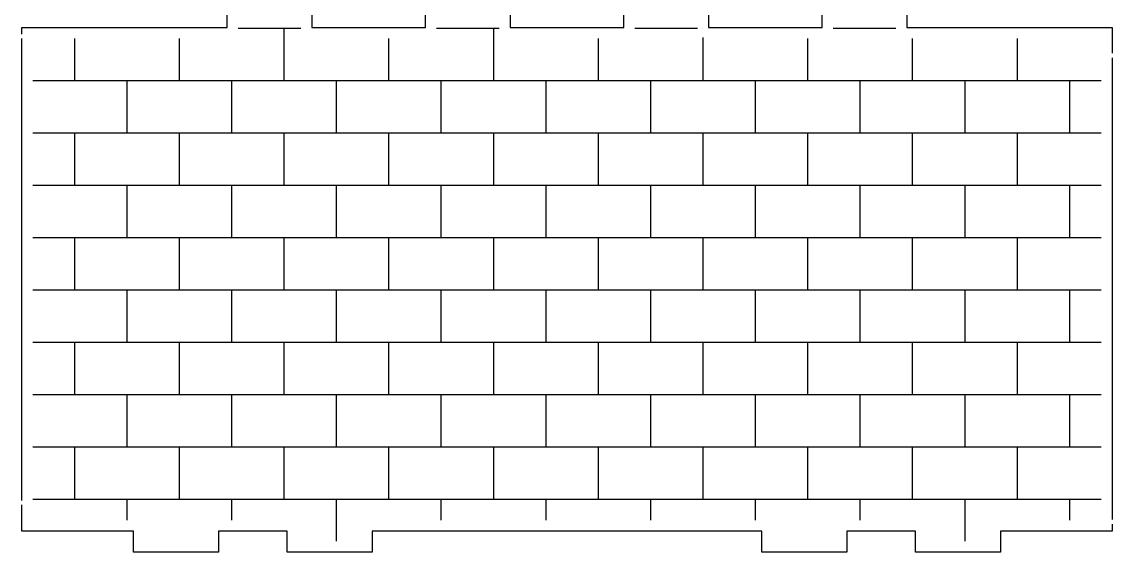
# Model space of a CAD drawing. Header units: millimetres. Extents: x 8 to 297, y 5 to 291.
# Drawn here: x 8.9 to 165.1, y 8.9 to 84.9 of the extents above; entities that cross this region are included whole.
import ezdxf

# ---------------------------------------------------------------- set-up
doc = ezdxf.new("R2010")
doc.units = ezdxf.units.MM
doc.layers.add('CUT', color=1, linetype='CONTINUOUS')
doc.layers.add('SCORE', color=7, linetype='CONTINUOUS')

msp = doc.modelspace()

# ---------------------------------------------------------------- linework, layer by layer
at = {"layer": 'CUT', "color": 1}
for points in [[(8.925, 83.15), (8.925, 84.075), (38.325, 84.075), (38.325, 87.075), (50.475, 87.075), (50.475, 84.075), (66.725, 84.075), (66.725, 87.075), (78.875, 87.075), (78.875, 84.075), (95.125, 84.075), (95.125, 87.075), (107.275, 87.075), (107.275, 84.075), (123.525, 84.075), (123.525, 87.075), (135.675, 87.075), (135.675, 84.075), (165.075, 84.075), (165.075, 80.4)], [(8.925, 16.35), (8.925, 82.5)], [(165.075, 79.75), (165.075, 13.6)], [(165.075, 12.95), (165.075, 11.925), (149.075, 11.925), (149.075, 8.925), (136.925, 8.925), (136.925, 11.925), (127.075, 11.925), (127.075, 8.925), (114.925, 8.925), (114.925, 11.925), (59.075, 11.925), (59.075, 8.925), (46.925, 8.925), (46.925, 11.925), (37.075, 11.925), (37.075, 8.925), (24.925, 8.925), (24.925, 11.925), (8.925, 11.925), (8.925, 15.7)]]:
    msp.add_lwpolyline(points, dxfattribs=at)
at = {"layer": 'SCORE', "color": 7}
for points in [[(39.9, 84), (48.9, 84)], [(46.5, 76.5), (46.5, 84)], [(68.3, 84), (77.3, 84)], [(76.5, 76.5), (76.5, 84)], [(96.7, 84), (105.7, 84)], [(125.1, 84), (134.1, 84)], [(16.5, 76.5), (16.5, 82.5)], [(31.5, 76.5), (31.5, 82.5)], [(61.5, 76.5), (61.5, 82.5)], [(91.5, 76.5), (91.5, 82.5)], [(106.5, 76.5), (106.5, 82.6738)], [(121.5, 76.5), (121.5, 82.5)], [(136.5, 76.5), (136.5, 82.5)], [(151.5, 76.5), (151.5, 82.5)], [(10.5, 76.5), (163.5, 76.5)], [(24, 69), (24, 76.5)], [(39, 69), (39, 76.5)], [(54, 69), (54, 76.5)], [(69, 69), (69, 76.5)], [(84, 69), (84, 76.5)], [(99, 69), (99, 76.5)], [(114, 69), (114, 76.5)], [(129, 69), (129, 76.5)], [(144, 69), (144, 76.5)], [(159, 69), (159, 76.5)], [(10.5, 69), (163.5, 69)], [(16.5, 61.5), (16.5, 69)], [(31.5, 61.5), (31.5, 69)], [(46.5, 61.5), (46.5, 69)], [(61.5, 61.5), (61.5, 69)], [(76.5, 61.5), (76.5, 69)], [(91.5, 61.5), (91.5, 69)], [(106.5, 61.5), (106.5, 69)], [(121.5, 61.5), (121.5, 69)], [(136.5, 61.5), (136.5, 69)], [(151.5, 61.5), (151.5, 69)], [(10.5, 61.5), (163.5, 61.5)], [(24, 54), (24, 61.5)], [(39, 54), (39, 61.5)], [(54, 54), (54, 61.5)], [(69, 54), (69, 61.5)], [(84, 54), (84, 61.5)], [(99, 54), (99, 61.5)], [(114, 54), (114, 61.5)], [(129, 54), (129, 61.5)], [(144, 54), (144, 61.5)], [(159, 54), (159, 61.5)], [(10.5, 54), (163.5, 54)], [(16.5, 46.5), (16.5, 54)], [(31.5, 46.5), (31.5, 54)], [(46.5, 46.5), (46.5, 54)], [(61.5, 46.5), (61.5, 54)], [(76.5, 46.5), (76.5, 54)], [(91.5, 46.5), (91.5, 54)], [(106.5, 46.5), (106.5, 54)], [(121.5, 46.5), (121.5, 54)], [(136.5, 46.5), (136.5, 54)], [(151.5, 46.5), (151.5, 54)], [(10.5, 46.5), (163.5, 46.5)], [(24, 39), (24, 46.5)], [(39, 39), (39, 46.5)], [(54, 39), (54, 46.5)], [(69, 39), (69, 46.5)], [(84, 39), (84, 46.5)], [(99, 39), (99, 46.5)], [(114, 39), (114, 46.5)], [(129, 39), (129, 46.5)], [(144, 39), (144, 46.5)], [(159, 39), (159, 46.5)], [(10.5, 39), (163.5, 39)], [(16.5, 31.5), (16.5, 39)], [(31.5, 31.5), (31.5, 39)], [(46.5, 31.5), (46.5, 39)], [(61.5, 31.5), (61.5, 39)], [(76.5, 31.5), (76.5, 39)], [(91.5, 31.5), (91.5, 39)], [(106.5, 31.5), (106.5, 39)], [(121.5, 31.5), (121.5, 39)], [(136.5, 31.5), (136.5, 39)], [(151.5, 31.5), (151.5, 39)], [(10.5, 31.5), (163.5, 31.5)], [(24, 24), (24, 31.5)], [(39, 24), (39, 31.5)], [(54, 24), (54, 31.5)], [(69, 24), (69, 31.5)], [(84, 24), (84, 31.5)], [(99, 24), (99, 31.5)], [(114, 24), (114, 31.5)], [(129, 24), (129, 31.5)], [(144, 24), (144, 31.5)], [(159, 24), (159, 31.5)], [(10.5, 24), (163.5, 24)], [(16.5, 16.5), (16.5, 24)], [(31.5, 16.5), (31.5, 24)], [(46.5, 16.5), (46.5, 24)], [(61.5, 16.5), (61.5, 24)], [(76.5, 16.5), (76.5, 24)], [(91.5, 16.5), (91.5, 24)], [(106.5, 16.5), (106.5, 24)], [(121.5, 16.5), (121.5, 24)], [(136.5, 16.5), (136.5, 24)], [(151.5, 16.5), (151.5, 24)], [(10.5, 16.5), (163.5, 16.5)], [(24, 13.5), (24, 16.5)], [(39, 13.5), (39, 16.5)], [(54, 10.5), (54, 16.5)], [(69, 13.5), (69, 16.5)], [(84, 13.5), (84, 16.5)], [(99, 13.5), (99, 16.5)], [(114, 13.5), (114, 16.5)], [(129, 13.5), (129, 16.5)], [(144, 10.5), (144, 16.5)], [(159, 13.5), (159, 16.5)]]:
    msp.add_lwpolyline(points, dxfattribs=at)

doc.saveas('drawing.dxf')
